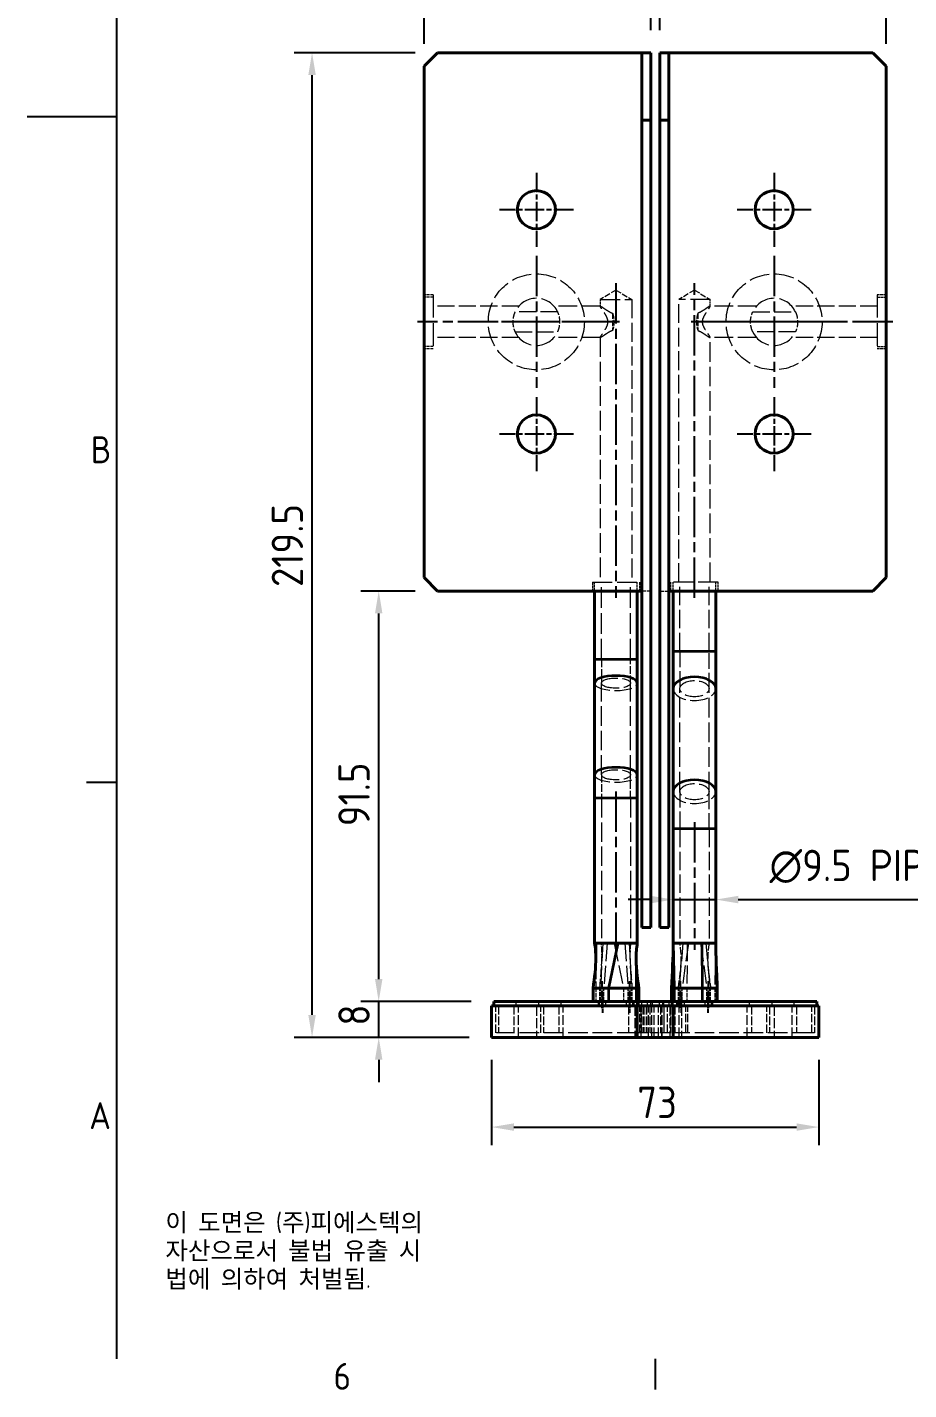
# Model space of a CAD drawing. Header units: millimetres. Extents: x 0 to 840, y 0 to 594.
# Drawn here: x 0 to 196.5, y 13.1 to 316.9 of the extents above; entities that cross this region are included whole.
import ezdxf

# ---------------------------------------------------------------- set-up
doc = ezdxf.new("R2010")
doc.units = ezdxf.units.MM
doc.header["$LTSCALE"] = 2
doc.linetypes.add('CHAIN', pattern=[0.3543, 0.2362, -0.0295, 0.0591, -0.0295])
doc.linetypes.add('DASHED', pattern=[0.2067, 0.1654, -0.0413])
doc.layers.get('0').update_dxf_attribs({"color": 3, "lineweight": 25})
for name, color, linetype, lineweight in [('가려진 것(ISO)', 2, 'DASHED', 18), ('가려진 좁은 것(ISO)', 2, 'DASHED', 18), ('가시적인 것(ISO)', 3, 'Continuous', 40), ('가시적인 좁은 것(ISO)', 3, 'Continuous', 35), ('경계(ISO)', 7, 'Continuous', 25), ('기호(ISO)', 5, 'Continuous', 25), ('중심 표식(ISO)', 1, 'Continuous', 25), ('중심선(ISO)', 1, 'Continuous', 25), ('치수(ISO)', 2, 'Continuous', 25)]:
    doc.layers.add(name, color=color, linetype=linetype, lineweight=lineweight)
doc.styles.add('문자 텍스트_PSTEK_POSCO', font='isocp.shx')
doc.styles.add('치수 텍스트_PSTEK_POSCO', font='isocp.shx')
doc.dimstyles.new('치수_PSTEK_POSCO', dxfattribs={"dimscale": 2, "dimtxt": 3.5, "dimasz": 2.5, "dimexe": 2, "dimexo": 2.5, "dimgap": 1, "dimtad": 1, "dimrnd": 1e-08, "dimdsep": 46, "dimtxsty": '치수 텍스트_PSTEK_POSCO', "dimcen": 0.09, "dimdle": 10, "dimclrd": 7, "dimclre": 7, "dimclrt": 2, "dimadec": 1, "dimazin": 2, "dimtfac": 1, "dimtmove": 0, "dimatfit": 3, "dimfxl": 0, "dimtolj": 1, "dimlwd": -1, "dimlwe": -1, "dimarcsym": 0})

# ---------------------------------------------------------------- blocks, each defined once
blk = doc.blocks.new('경계 Default Border')
at = {"layer": '경계(ISO)'}
for p, q in [((10, 74.25), (6.6, 74.25)), ((70, 10), (70, 6.6))]:
    blk.add_line(p, q, dxfattribs=at)
at = {"layer": '경계(ISO)', "flags": 128}
for points in [[(10, 10), (10, 287)], [(0, 148.5), (10, 148.5)]]:
    blk.add_lwpolyline(points, dxfattribs=at)
at = {"layer": '경계(ISO)', "color": 2, "char_height": 3, "attachment_point": 7, "style": '문자 텍스트_PSTEK_POSCO'}
for s, insert in [('B', (7.08, 109.85)), ('A', (6.91, 35.62)), ('6', (34.14, 6.57))]:
    blk.add_mtext(s, dxfattribs=dict(at, insert=insert))
blk = doc.blocks.new('*D22')
at = {"layer": 'Defpoints', "color": 0}
for p in [(63.49, 311.2), (91.49, 311.2), (103.49, 91.7)]:
    blk.add_point(p, dxfattribs=at)
at = {"layer": '치수(ISO)', "color": 7}
for p, q in [((86.49, 311.2), (59.49, 311.2)), ((63.49, 96.7), (63.49, 306.2)), ((98.49, 91.7), (59.49, 91.7))]:
    blk.add_line(p, q, dxfattribs=at)
for points in [[(62.66, 306.2), (64.33, 306.2), (63.49, 311.2)], [(62.66, 96.7), (64.33, 96.7), (63.49, 91.7)]]:
    blk.add_solid(points, dxfattribs=at)
at = {"layer": '치수(ISO)', "color": 2, "insert": (57.99, 192.1), "char_height": 7, "attachment_point": 4, "rotation": 90, "style": '치수 텍스트_PSTEK_POSCO'}
blk.add_mtext('\\A1;219.5', dxfattribs=at)
blk = doc.blocks.new('*D23')
at = {"layer": 'Defpoints', "color": 0}
for p in [(78.35, 99.7), (103.99, 99.7), (103.49, 91.7)]:
    blk.add_point(p, dxfattribs=at)
at = {"layer": '치수(ISO)', "color": 7}
for p, q in [((78.35, 104.7), (78.35, 109.7)), ((98.99, 99.7), (74.35, 99.7)), ((78.35, 91.7), (78.35, 99.7)), ((98.49, 91.7), (74.35, 91.7)), ((78.35, 86.7), (78.35, 81.7))]:
    blk.add_line(p, q, dxfattribs=at)
for points in [[(77.52, 104.7), (79.18, 104.7), (78.35, 99.7)], [(77.52, 86.7), (79.18, 86.7), (78.35, 91.7)]]:
    blk.add_solid(points, dxfattribs=at)
at = {"layer": '치수(ISO)', "color": 2, "insert": (72.85, 94.3), "char_height": 7, "attachment_point": 4, "rotation": 90, "style": '치수 텍스트_PSTEK_POSCO'}
blk.add_mtext('\\A1;8', dxfattribs=at)
blk = doc.blocks.new('*D24')
at = {"layer": 'Defpoints', "color": 0}
for p in [(78.35, 191.2), (91.49, 191.2), (103.99, 99.7)]:
    blk.add_point(p, dxfattribs=at)
at = {"layer": '치수(ISO)', "color": 7}
for p, q in [((86.49, 191.2), (74.35, 191.2)), ((78.35, 104.7), (78.35, 186.2)), ((98.99, 99.7), (74.35, 99.7))]:
    blk.add_line(p, q, dxfattribs=at)
for points in [[(77.52, 186.2), (79.18, 186.2), (78.35, 191.2)], [(77.52, 104.7), (79.18, 104.7), (78.35, 99.7)]]:
    blk.add_solid(points, dxfattribs=at)
at = {"layer": '치수(ISO)', "color": 2, "insert": (72.85, 138.76), "char_height": 7, "attachment_point": 4, "rotation": 90, "style": '치수 텍스트_PSTEK_POSCO'}
blk.add_mtext('\\A1;91.5', dxfattribs=at)
blk = doc.blocks.new('*D25')
at = {"layer": 'Defpoints', "color": 0}
for p in [(103.49, 91.7), (176.49, 91.7), (176.49, 71.7)]:
    blk.add_point(p, dxfattribs=at)
at = {"layer": '치수(ISO)', "color": 7}
for p, q in [((103.49, 86.7), (103.49, 67.7)), ((176.49, 86.7), (176.49, 67.7)), ((108.49, 71.7), (171.49, 71.7))]:
    blk.add_line(p, q, dxfattribs=at)
for points in [[(108.49, 72.53), (108.49, 70.87), (103.49, 71.7)], [(171.49, 72.53), (171.49, 70.87), (176.49, 71.7)]]:
    blk.add_solid(points, dxfattribs=at)
at = {"layer": '치수(ISO)', "color": 2, "insert": (136, 77.2), "char_height": 7, "attachment_point": 4, "style": '치수 텍스트_PSTEK_POSCO'}
blk.add_mtext('\\A1;73', dxfattribs=at)
blk = doc.blocks.new('*D26')
at = {"layer": 'Defpoints', "color": 0}
for p in [(140.99, 326.08), (138.99, 311.2), (140.99, 311.2)]:
    blk.add_point(p, dxfattribs=at)
at = {"layer": '치수(ISO)', "color": 7}
for p, q in [((138.99, 316.2), (138.99, 330.08)), ((140.99, 316.2), (140.99, 330.08)), ((133.99, 326.08), (128.99, 326.08)), ((138.99, 326.08), (140.99, 326.08)), ((145.99, 326.08), (150.99, 326.08))]:
    blk.add_line(p, q, dxfattribs=at)
for points in [[(133.99, 326.92), (133.99, 325.25), (138.99, 326.08)], [(145.99, 326.92), (145.99, 325.25), (140.99, 326.08)]]:
    blk.add_solid(points, dxfattribs=at)
at = {"layer": '치수(ISO)', "color": 2, "insert": (138.29, 331.58), "char_height": 7, "attachment_point": 4, "style": '치수 텍스트_PSTEK_POSCO'}
blk.add_mtext('\\A1;2', dxfattribs=at)
blk = doc.blocks.new('*D27')
at = {"layer": 'Defpoints', "color": 0}
for p in [(191.49, 343.1), (88.49, 308.2), (191.49, 308.2)]:
    blk.add_point(p, dxfattribs=at)
at = {"layer": '치수(ISO)', "color": 7}
for p, q in [((88.49, 313.2), (88.49, 347.1)), ((191.49, 313.2), (191.49, 347.1)), ((93.49, 343.1), (186.49, 343.1))]:
    blk.add_line(p, q, dxfattribs=at)
for points in [[(93.49, 343.93), (93.49, 342.26), (88.49, 343.1)], [(186.49, 343.93), (186.49, 342.26), (191.49, 343.1)]]:
    blk.add_solid(points, dxfattribs=at)
at = {"layer": '치수(ISO)', "color": 2, "insert": (134.25, 348.6), "char_height": 7, "attachment_point": 4, "style": '치수 텍스트_PSTEK_POSCO'}
blk.add_mtext('\\A1;103', dxfattribs=at)
blk = doc.blocks.new('*D29')
at = {"layer": 'Defpoints', "color": 0}
for p in [(143.99, 128.92), (153.49, 128.92), (143.99, 122.41)]:
    blk.add_point(p, dxfattribs=at)
at = {"layer": '치수(ISO)', "color": 7}
for p, q in [((138.99, 122.41), (133.99, 122.41)), ((143.99, 122.41), (153.49, 122.41)), ((158.49, 122.41), (238.52, 122.41))]:
    blk.add_line(p, q, dxfattribs=at)
for points in [[(138.99, 123.25), (138.99, 121.58), (143.99, 122.41)], [(158.49, 123.25), (158.49, 121.58), (153.49, 122.41)]]:
    blk.add_solid(points, dxfattribs=at)
at = {"layer": '치수(ISO)', "color": 2, "insert": (165.49, 129.68), "char_height": 7, "attachment_point": 4, "style": '치수 텍스트_PSTEK_POSCO'}
blk.add_mtext('\\A1;\\fAIGDT|b0|i0;\\H7.0000;n\\fisocp|b0|i0;\\H7.0000;9.5 PIPE(t=1.5)', dxfattribs=at)

msp = doc.modelspace()

# ---------------------------------------------------------------- linework, layer by layer
at = {"layer": '가려진 것(ISO)', "ltscale": 3.888545}
for p, q in [((131.242, 258.303), (127.742, 256.2)), ((131.242, 258.303), (134.742, 256.2)), ((148.742, 258.303), (145.242, 256.2)), ((148.742, 258.303), (152.242, 256.2))]:
    msp.add_line(p, q, dxfattribs=at)
at = {"layer": '가려진 것(ISO)', "ltscale": 1.904597}
for p, q in [((90.492, 257.2), (88.492, 257.2)), ((90.492, 256.7), (88.492, 256.7)), ((191.492, 257.2), (189.492, 257.2)), ((189.492, 256.7), (191.492, 256.7)), ((90.492, 245.7), (88.492, 245.7)), ((90.492, 245.2), (88.492, 245.2)), ((189.492, 245.7), (191.492, 245.7)), ((191.492, 245.2), (189.492, 245.2)), ((125.992, 193.2), (125.992, 191.2)), ((126.492, 191.2), (126.492, 193.2)), ((135.992, 191.2), (135.992, 193.2)), ((136.492, 193.2), (136.492, 191.2)), ((143.492, 191.2), (143.492, 193.2)), ((143.992, 191.2), (143.992, 193.2)), ((153.492, 191.2), (153.492, 193.2)), ((153.992, 191.2), (153.992, 193.2))]:
    msp.add_line(p, q, dxfattribs=at)
at = {"layer": '가려진 것(ISO)', "ltscale": 15.198803}
for p, q in [((90.492, 257.2), (90.492, 245.2)), ((189.492, 257.2), (189.492, 245.2))]:
    msp.add_line(p, q, dxfattribs=at)
at = {"layer": '가려진 것(ISO)', "ltscale": 13.298953}
for p, q in [((127.742, 256.2), (134.742, 256.2)), ((152.242, 256.2), (145.242, 256.2)), ((125.992, 193.2), (136.492, 193.2)), ((153.992, 193.2), (143.492, 193.2))]:
    msp.add_line(p, q, dxfattribs=at)
at = {"layer": '가려진 것(ISO)', "ltscale": 1.46261}
for p, q in [((127.742, 256.2), (127.742, 254.664)), ((152.242, 254.664), (152.242, 256.2))]:
    msp.add_line(p, q, dxfattribs=at)
at = {"layer": '가려진 것(ISO)', "ltscale": 12.699565}
for p, q in [((134.742, 256.2), (134.742, 193.2)), ((145.242, 193.2), (145.242, 256.2))]:
    msp.add_line(p, q, dxfattribs=at)
at = {"layer": '가려진 것(ISO)', "ltscale": 11.542623}
for p, q in [((109.579, 254.7), (90.492, 254.7)), ((189.492, 254.7), (170.405, 254.7)), ((109.579, 247.7), (90.492, 247.7)), ((189.492, 247.7), (170.405, 247.7))]:
    msp.add_line(p, q, dxfattribs=at)
at = {"layer": '가려진 것(ISO)', "ltscale": 11.500263}
for p, q in [((118.247, 253.427), (108.738, 253.427)), ((161.738, 253.427), (171.247, 253.427)), ((108.738, 248.973), (118.247, 248.973)), ((171.247, 248.973), (161.738, 248.973))]:
    msp.add_line(p, q, dxfattribs=at)
at = {"layer": '가려진 것(ISO)', "ltscale": 12.545693}
for p, q in [((127.778, 254.7), (117.405, 254.7)), ((162.579, 254.7), (152.206, 254.7)), ((127.778, 247.7), (117.405, 247.7)), ((162.579, 247.7), (152.206, 247.7))]:
    msp.add_line(p, q, dxfattribs=at)
at = {"layer": '가려진 것(ISO)', "ltscale": 3.897329}
for p, q in [((130.492, 253.132), (130.492, 249.268)), ((149.492, 253.132), (149.492, 249.268))]:
    msp.add_line(p, q, dxfattribs=at)
at = {"layer": '가려진 것(ISO)', "ltscale": 13.192041}
for p, q in [((127.742, 247.736), (127.742, 193.2)), ((152.242, 193.2), (152.242, 247.736))]:
    msp.add_line(p, q, dxfattribs=at)
at = {"layer": '가려진 것(ISO)', "ltscale": 13.946651}
for p, q in [((127.992, 175.903), (127.992, 193.2)), ((134.492, 175.903), (134.492, 193.2))]:
    msp.add_line(p, q, dxfattribs=at)
at = {"layer": '가려진 것(ISO)', "ltscale": 12.476913}
for p, q in [((145.492, 177.726), (145.492, 193.2)), ((151.992, 177.726), (151.992, 193.2))]:
    msp.add_line(p, q, dxfattribs=at)
at = {"layer": '가려진 것(ISO)', "ltscale": 2.693548}
for p, q in [((138.992, 191.2), (136.992, 191.2)), ((140.992, 191.2), (142.992, 191.2))]:
    msp.add_line(p, q, dxfattribs=at)
at = {"layer": '가려진 것(ISO)', "ltscale": 10.633321}
for p, q in [((145.492, 177.726), (145.492, 169.429)), ((151.992, 169.429), (151.992, 177.726)), ((145.492, 146.471), (145.492, 138.174)), ((151.992, 138.174), (151.992, 146.471))]:
    msp.add_line(p, q, dxfattribs=at)
at = {"layer": '가려진 것(ISO)', "ltscale": 5.094299}
for p, q in [((127.992, 175.903), (127.992, 170.667)), ((134.492, 170.667), (134.492, 175.903)), ((127.992, 150.233), (127.992, 144.997)), ((134.492, 144.997), (134.492, 150.233))]:
    msp.add_line(p, q, dxfattribs=at)
at = {"layer": '가려진 것(ISO)', "ltscale": 13.186625}
for p, q in [((127.992, 150.233), (127.992, 170.667)), ((134.492, 150.233), (134.492, 170.667))]:
    msp.add_line(p, q, dxfattribs=at)
at = {"layer": '가려진 것(ISO)', "ltscale": 13.332373}
for p, q in [((145.492, 146.471), (145.492, 169.429)), ((151.992, 146.471), (151.992, 169.429))]:
    msp.add_line(p, q, dxfattribs=at)
at = {"layer": '가려진 것(ISO)', "ltscale": 13.020738}
for p, q in [((127.992, 144.997), (127.992, 112.7)), ((134.492, 144.997), (134.492, 112.7))]:
    msp.add_line(p, q, dxfattribs=at)
at = {"layer": '가려진 것(ISO)', "ltscale": 12.324078}
for p, q in [((145.492, 138.174), (145.492, 112.7)), ((151.992, 138.174), (151.992, 112.7))]:
    msp.add_line(p, q, dxfattribs=at)
at = {"layer": '가려진 것(ISO)', "ltscale": 2.856945}
for p, q in [((127.649, 99.7), (127.649, 102.7)), ((134.836, 99.7), (134.836, 102.7)), ((145.149, 99.7), (145.149, 102.7)), ((152.336, 99.7), (152.336, 102.7))]:
    msp.add_line(p, q, dxfattribs=at)
at = {"layer": '가려진 것(ISO)', "ltscale": 5.71399}
for p, q in [((104.492, 92.7), (104.492, 98.7)), ((108.492, 98.7), (108.492, 92.7)), ((114.492, 92.7), (114.492, 98.7)), ((118.492, 98.7), (118.492, 92.7)), ((137.484, 98.7), (137.484, 92.7)), ((138.071, 98.7), (138.071, 92.7)), ((138.821, 98.7), (138.821, 92.7)), ((141.164, 98.7), (141.164, 92.7)), ((141.914, 98.7), (141.914, 92.7)), ((143.815, 98.7), (143.815, 92.7)), ((161.492, 98.7), (161.492, 92.7)), ((165.492, 98.7), (165.492, 92.7)), ((171.492, 98.7), (171.492, 92.7)), ((175.492, 98.7), (175.492, 92.7))]:
    msp.add_line(p, q, dxfattribs=at)
at = {"layer": '가려진 것(ISO)', "ltscale": 0.952248}
for p, q in [((108.992, 98.7), (108.992, 99.7)), ((113.992, 99.7), (113.992, 98.7)), ((118.992, 98.7), (118.992, 99.7)), ((127.236, 99.7), (127.236, 98.7)), ((135.246, 99.7), (135.246, 98.7)), ((135.837, 99.7), (135.837, 98.7)), ((136.957, 99.7), (136.957, 98.7)), ((138.278, 98.7), (138.278, 99.7)), ((139.028, 98.7), (139.028, 99.7)), ((139.373, 98.7), (139.373, 99.7)), ((140.957, 98.7), (140.957, 99.7)), ((141.707, 98.7), (141.707, 99.7)), ((141.926, 98.7), (141.926, 99.7)), ((143.028, 99.7), (143.028, 98.7)), ((144.744, 99.7), (144.744, 98.7)), ((145.367, 98.7), (145.367, 99.7)), ((145.461, 99.7), (145.461, 98.7)), ((152.754, 99.7), (152.754, 98.7)), ((160.992, 98.7), (160.992, 99.7)), ((165.992, 99.7), (165.992, 98.7)), ((170.992, 98.7), (170.992, 99.7))]:
    msp.add_line(p, q, dxfattribs=at)
at = {"layer": '가려진 것(ISO)', "ltscale": 6.666338}
for p, q in [((109.492, 91.7), (109.492, 98.7)), ((113.492, 98.7), (113.492, 91.7)), ((119.492, 91.7), (119.492, 98.7)), ((135.484, 98.7), (135.484, 91.7)), ((136.75, 98.7), (136.75, 91.7)), ((138.485, 91.7), (138.485, 98.7)), ((139.235, 91.7), (139.235, 98.7)), ((139.726, 91.7), (139.726, 98.7)), ((140.75, 91.7), (140.75, 98.7)), ((141.5, 91.7), (141.5, 98.7)), ((141.572, 91.7), (141.572, 98.7)), ((143.235, 98.7), (143.235, 91.7)), ((145.367, 91.7), (145.367, 98.7)), ((145.815, 98.7), (145.815, 91.7)), ((160.492, 91.7), (160.492, 98.7)), ((166.492, 98.7), (166.492, 91.7)), ((170.492, 91.7), (170.492, 98.7))]:
    msp.add_line(p, q, dxfattribs=at)
at = {"layer": '가려진 것(ISO)', "ltscale": 1.495845}
for p, q in [((105.078, 92.7), (104.492, 92.7)), ((137.242, 92.7), (135.828, 92.7)), ((144.157, 92.7), (142.742, 92.7)), ((175.492, 92.7), (174.907, 92.7))]:
    msp.add_line(p, q, dxfattribs=at)
at = {"layer": '가려진 것(ISO)', "ltscale": 13.14921}
for p, q in [((135.828, 92.7), (105.078, 92.7)), ((174.907, 92.7), (144.157, 92.7))]:
    msp.add_line(p, q, dxfattribs=at)
at = {"layer": '가려진 것(ISO)', "ltscale": 5.237816}
msp.add_line((142.742, 92.7), (137.242, 92.7), dxfattribs=at)
at = {"layer": '가려진 것(ISO)', "ltscale": 13.552266}
for centre in [(113.492, 251.2), (166.492, 251.2)]:
    msp.add_circle(centre, 10.7, dxfattribs=at)
at = {"layer": '가려진 것(ISO)', "ltscale": 14.384877}
for centre, start, end in [((113.492, 251.2), 25.10071, 154.89929), ((166.492, 251.2), 25.10071, 154.89929), ((113.492, 251.2), 205.10071, 334.89929), ((166.492, 251.2), 205.10071, 334.89929)]:
    msp.add_arc(centre, 5.25, start, end, dxfattribs=at)
at = {"layer": '가려진 것(ISO)', "ltscale": 4.71801}
for points, knots in [([(108.738, 253.427), (108.62, 253.173), (108.507, 252.879), (108.306, 252.131), (108.242, 251.655), (108.242, 250.745), (108.306, 250.269), (108.507, 249.52), (108.62, 249.227), (108.738, 248.973)], [-0.78730507, -0.78730507, -0.78730507, -0.78730507, -0.6858655, -0.6858655, -0.54930005, -0.54930005, -0.4127346, -0.4127346, -0.31129503, -0.31129503, -0.31129503, -0.31129503]), ([(118.246, 248.973), (118.365, 249.227), (118.477, 249.52), (118.678, 250.269), (118.742, 250.745), (118.742, 251.655), (118.678, 252.131), (118.477, 252.879), (118.365, 253.173), (118.246, 253.427)], [0.31129503, 0.31129503, 0.31129503, 0.31129503, 0.4127346, 0.4127346, 0.54930005, 0.54930005, 0.6858655, 0.6858655, 0.78730507, 0.78730507, 0.78730507, 0.78730507]), ([(161.738, 248.973), (161.62, 249.227), (161.507, 249.52), (161.306, 250.269), (161.242, 250.745), (161.242, 251.655), (161.306, 252.131), (161.507, 252.879), (161.62, 253.173), (161.738, 253.427)], [0.31129503, 0.31129503, 0.31129503, 0.31129503, 0.4127346, 0.4127346, 0.54930005, 0.54930005, 0.6858655, 0.6858655, 0.78730507, 0.78730507, 0.78730507, 0.78730507]), ([(171.246, 253.427), (171.365, 253.173), (171.477, 252.879), (171.678, 252.131), (171.742, 251.655), (171.742, 250.745), (171.678, 250.269), (171.477, 249.52), (171.365, 249.227), (171.246, 248.973)], [-0.78730507, -0.78730507, -0.78730507, -0.78730507, -0.6858655, -0.6858655, -0.54930005, -0.54930005, -0.4127346, -0.4127346, -0.31129503, -0.31129503, -0.31129503, -0.31129503])]:
    msp.add_open_spline(points, degree=3, knots=knots, dxfattribs=at)
at = {"layer": '가려진 것(ISO)', "ltscale": 12.575512}
for points in [[(130.492, 249.268), (130.36, 249.225), (130.231, 249.172), (129.748, 248.948), (129.419, 248.743), (128.967, 248.447), (128.788, 248.324), (128.463, 248.101), (128.318, 248.001), (128.029, 247.811), (127.887, 247.725), (127.735, 247.685), (127.725, 247.73), (127.817, 247.932), (127.931, 248.108), (128.239, 248.56), (128.432, 248.836), (128.796, 249.395), (128.999, 249.721), (129.324, 250.429), (129.44, 250.813), (129.44, 251.587), (129.324, 251.971), (128.999, 252.679), (128.796, 253.005), (128.432, 253.563), (128.239, 253.839), (127.931, 254.292), (127.817, 254.467), (127.725, 254.67), (127.735, 254.715), (127.887, 254.674), (128.029, 254.589), (128.318, 254.398), (128.463, 254.298), (128.788, 254.075), (128.967, 253.953), (129.419, 253.657), (129.748, 253.451), (130.231, 253.228), (130.36, 253.175), (130.492, 253.132)], [(149.492, 249.268), (149.624, 249.225), (149.753, 249.172), (150.236, 248.948), (150.566, 248.743), (151.018, 248.447), (151.197, 248.324), (151.521, 248.101), (151.666, 248.001), (151.955, 247.811), (152.098, 247.725), (152.25, 247.685), (152.259, 247.73), (152.168, 247.932), (152.054, 248.108), (151.746, 248.56), (151.552, 248.836), (151.188, 249.395), (150.986, 249.721), (150.661, 250.429), (150.545, 250.813), (150.545, 251.587), (150.661, 251.971), (150.986, 252.679), (151.188, 253.005), (151.552, 253.563), (151.746, 253.839), (152.054, 254.292), (152.168, 254.467), (152.259, 254.67), (152.25, 254.715), (152.098, 254.674), (151.955, 254.589), (151.666, 254.398), (151.521, 254.298), (151.197, 254.075), (151.018, 253.953), (150.566, 253.657), (150.236, 253.451), (149.753, 253.228), (149.624, 253.175), (149.492, 253.132)]]:
    msp.add_open_spline(points, degree=3, knots=[2.2231885, 2.2231885, 2.2231885, 2.2231885, 2.2645353, 2.2645353, 2.3820939, 2.3820939, 2.4560178, 2.4560178, 2.5299416, 2.5299416, 2.6400742, 2.6400742, 2.7502068, 2.7502068, 2.8692167, 2.8692167, 2.9882267, 2.9882267, 3.1043459, 3.1043459, 3.2204651, 3.2204651, 3.3365844, 3.3365844, 3.4527036, 3.4527036, 3.5717135, 3.5717135, 3.6907235, 3.6907235, 3.8008561, 3.8008561, 3.9109887, 3.9109887, 3.9849125, 3.9849125, 4.0588364, 4.0588364, 4.1763949, 4.1763949, 4.2177418, 4.2177418, 4.2177418, 4.2177418], dxfattribs=at)
at = {"layer": '가려진 것(ISO)', "ltscale": 3.743146}
for points in [[(130.492, 253.132), (130.504, 253.093), (130.515, 253.054), (130.7, 252.407), (130.809, 251.783), (130.809, 250.617), (130.7, 249.993), (130.515, 249.346), (130.504, 249.307), (130.492, 249.268)], [(149.492, 253.132), (149.481, 253.093), (149.469, 253.054), (149.284, 252.407), (149.176, 251.783), (149.176, 250.617), (149.284, 249.993), (149.469, 249.346), (149.481, 249.307), (149.492, 249.268)]]:
    msp.add_open_spline(points, degree=3, knots=[1.70090628, 1.70090628, 1.70090628, 1.70090628, 1.71212717, 1.71212717, 1.88708792, 1.88708792, 2.06204866, 2.06204866, 2.07326955, 2.07326955, 2.07326955, 2.07326955], dxfattribs=at)
at = {"layer": '가려진 것(ISO)', "ltscale": 3.958615}
msp.add_open_spline([(128.108, 109.001), (128.127, 109.373), (128.131, 109.761), (128.114, 110.979), (128.062, 111.836), (127.992, 112.7)], degree=3, knots=[0, 0, 0, 0, 0.13481836, 0.13481836, 0.4154182, 0.4154182, 0.4154182, 0.4154182], dxfattribs=at)
at = {"layer": '가려진 것(ISO)', "ltscale": 3.959095}
msp.add_open_spline([(134.492, 112.7), (134.389, 111.422), (134.319, 110.145), (134.376, 109.001)], degree=3, dxfattribs=at)
at = {"layer": '가려진 것(ISO)', "ltscale": 4.966777}
msp.add_open_spline([(145.768, 108.083), (145.783, 108.249), (145.793, 108.421), (145.814, 109.131), (145.792, 109.708), (145.694, 111.078), (145.601, 111.886), (145.492, 112.7)], degree=3, knots=[0, 0, 0, 0, 0.06483295, 0.06483295, 0.26014631, 0.26014631, 0.52106376, 0.52106376, 0.52106376, 0.52106376], dxfattribs=at)
at = {"layer": '가려진 것(ISO)', "ltscale": 4.966956}
msp.add_open_spline([(151.992, 112.7), (151.885, 111.9), (151.794, 111.104), (151.679, 109.54), (151.657, 108.755), (151.716, 108.083)], degree=3, knots=[0, 0, 0, 0, 0.25661988, 0.25661988, 0.52048141, 0.52048141, 0.52048141, 0.52048141], dxfattribs=at)
at = {"layer": '가려진 것(ISO)', "ltscale": 6.13159}
msp.add_open_spline([(127.649, 102.7), (127.823, 104.809), (128.006, 106.933), (128.108, 109.001)], degree=3, dxfattribs=at)
at = {"layer": '가려진 것(ISO)', "ltscale": 6.131111}
msp.add_open_spline([(134.376, 109.001), (134.455, 107.419), (134.585, 105.798), (134.755, 103.69), (134.795, 103.195), (134.836, 102.7)], degree=3, knots=[0, 0, 0, 0, 0.49254215, 0.49254215, 0.64357766, 0.64357766, 0.64357766, 0.64357766], dxfattribs=at)
at = {"layer": '가려진 것(ISO)', "ltscale": 5.212843}
for points in [[(145.149, 102.7), (145.379, 104.497), (145.612, 106.302), (145.768, 108.083)], [(151.716, 108.083), (151.873, 106.302), (152.106, 104.497), (152.336, 102.7)]]:
    msp.add_open_spline(points, degree=3, dxfattribs=at)
at = {"layer": '가려진 좁은 것(ISO)', "ltscale": 12.223671}
for p, q in [((128.292, 112.7), (127.795, 102.7)), ((134.193, 112.7), (134.689, 102.7)), ((147.379, 112.7), (146.002, 102.7)), ((150.106, 112.7), (151.482, 102.7))]:
    msp.add_line(p, q, dxfattribs=at)
at = {"layer": '가려진 좁은 것(ISO)', "ltscale": 12.17514}
for p, q in [((129.25, 112.7), (128.502, 102.7)), ((133.234, 112.7), (133.982, 102.7)), ((146.174, 112.7), (145.295, 102.7)), ((151.31, 112.7), (152.189, 102.7))]:
    msp.add_line(p, q, dxfattribs=at)
at = {"layer": '가려진 좁은 것(ISO)', "ltscale": 12.360609}
for p, q in [((130.826, 112.7), (132.922, 102.7)), ((153.474, 112.7), (153.25, 102.7))]:
    msp.add_line(p, q, dxfattribs=at)
at = {"layer": '가려진 좁은 것(ISO)', "ltscale": 3.069171}
msp.add_line((135.712, 112.7), (135.724, 109.477), dxfattribs=at)
at = {"layer": '가려진 좁은 것(ISO)', "ltscale": 12.095213}
msp.add_line((147.133, 112.7), (147.063, 102.7), dxfattribs=at)
at = {"layer": '가려진 좁은 것(ISO)', "ltscale": 6.454419}
msp.add_line((126.761, 109.477), (126.735, 102.7), dxfattribs=at)
at = {"layer": '가려진 좁은 것(ISO)', "ltscale": 2.856945}
for p, q in [((126.735, 102.7), (126.735, 99.7)), ((127.795, 99.7), (127.795, 102.7)), ((128.502, 99.7), (128.502, 102.7)), ((132.922, 102.7), (132.922, 99.7)), ((133.982, 99.7), (133.982, 102.7)), ((134.689, 99.7), (134.689, 102.7)), ((145.295, 99.7), (145.295, 102.7)), ((146.002, 99.7), (146.002, 102.7)), ((147.063, 102.7), (147.063, 99.7)), ((151.482, 99.7), (151.482, 102.7)), ((152.189, 99.7), (152.189, 102.7)), ((153.25, 102.7), (153.25, 99.7))]:
    msp.add_line(p, q, dxfattribs=at)
at = {"layer": '가려진 좁은 것(ISO)', "ltscale": 5.71399}
for p, q in [((105.078, 98.7), (105.078, 92.7)), ((115.078, 98.7), (115.078, 92.7)), ((134.069, 98.7), (134.069, 92.7)), ((135.828, 92.7), (135.828, 98.7)), ((136.578, 92.7), (136.578, 98.7)), ((136.898, 92.7), (136.898, 98.7)), ((137.242, 98.7), (137.242, 92.7)), ((137.992, 98.7), (137.992, 92.7)), ((141.992, 92.7), (141.992, 98.7)), ((142.742, 92.7), (142.742, 98.7)), ((143.407, 98.7), (143.407, 92.7)), ((143.953, 98.7), (143.953, 92.7)), ((144.157, 98.7), (144.157, 92.7)), ((144.4, 98.7), (144.4, 92.7)), ((146.782, 92.7), (146.782, 98.7)), ((147.229, 92.7), (147.229, 98.7)), ((164.907, 92.7), (164.907, 98.7)), ((174.907, 92.7), (174.907, 98.7))]:
    msp.add_line(p, q, dxfattribs=at)
at = {"layer": '가려진 좁은 것(ISO)', "ltscale": 0.952248}
for p, q in [((127.529, 99.7), (127.529, 98.7)), ((128.943, 99.7), (128.943, 98.7)), ((133.539, 99.7), (133.539, 98.7)), ((134.953, 99.7), (134.953, 98.7)), ((145.037, 99.7), (145.037, 98.7)), ((146.451, 99.7), (146.451, 98.7)), ((151.047, 99.7), (151.047, 98.7)), ((152.461, 99.7), (152.461, 98.7))]:
    msp.add_line(p, q, dxfattribs=at)
at = {"layer": '가려진 좁은 것(ISO)', "ltscale": 12.032386}
for centre, ratio in [((131.242, 170.667), 0.349109), ((148.742, 169.429), 0.5531234), ((131.242, 150.233), 0.349109), ((148.742, 146.471), 0.5531234)]:
    msp.add_ellipse(centre, major_axis=(4.75, 0), ratio=ratio, start_param=3.1415927, end_param=6.2831853, dxfattribs=at)
at = {"layer": '가려진 좁은 것(ISO)', "ltscale": 12.349028}
for centre, ratio in [((131.242, 170.667), 0.349109), ((148.742, 169.429), 0.5531234), ((131.242, 150.233), 0.349109), ((148.742, 146.471), 0.5531234)]:
    msp.add_ellipse(centre, major_axis=(-3.25, 0), ratio=ratio, dxfattribs=at)
at = {"layer": '가시적인 것(ISO)'}
for p, q in [((88.492, 308.2), (91.492, 311.2)), ((136.992, 311.2), (91.492, 311.2)), ((136.992, 311.2), (138.992, 311.2)), ((136.992, 296.2), (136.992, 311.2)), ((138.992, 311.2), (138.992, 296.2)), ((142.992, 311.2), (140.992, 311.2)), ((140.992, 311.2), (140.992, 296.2)), ((142.992, 311.2), (188.492, 311.2)), ((142.992, 296.2), (142.992, 311.2)), ((191.492, 308.2), (188.492, 311.2)), ((88.492, 194.2), (88.492, 308.2)), ((191.492, 194.2), (191.492, 308.2)), ((136.992, 296.2), (138.992, 296.2)), ((136.992, 116.2), (136.992, 296.2)), ((138.992, 296.2), (138.992, 116.2)), ((142.992, 296.2), (140.992, 296.2)), ((140.992, 296.2), (140.992, 116.2)), ((142.992, 116.2), (142.992, 296.2)), ((91.492, 191.2), (88.492, 194.2)), ((188.492, 191.2), (191.492, 194.2)), ((136.992, 191.2), (91.492, 191.2)), ((126.492, 175.903), (126.492, 191.2)), ((135.992, 175.903), (135.992, 191.2)), ((142.992, 191.2), (188.492, 191.2)), ((143.992, 177.726), (143.992, 191.2)), ((153.492, 177.726), (153.492, 191.2)), ((143.992, 177.726), (143.992, 169.429)), ((153.492, 169.429), (153.492, 177.726)), ((126.492, 175.903), (126.492, 170.667)), ((135.992, 170.667), (135.992, 175.903)), ((126.492, 150.233), (126.492, 170.667)), ((135.992, 150.233), (135.992, 170.667)), ((143.992, 146.471), (143.992, 169.429)), ((153.492, 146.471), (153.492, 169.429)), ((126.492, 150.233), (126.492, 144.997)), ((135.992, 144.997), (135.992, 150.233)), ((143.992, 146.471), (143.992, 138.174)), ((153.492, 138.174), (153.492, 146.471)), ((126.492, 112.7), (126.492, 144.997)), ((135.992, 112.7), (135.992, 144.997)), ((143.992, 112.7), (143.992, 138.174)), ((153.492, 112.7), (153.492, 138.174)), ((138.992, 116.2), (136.992, 116.2)), ((140.992, 116.2), (142.992, 116.2)), ((126.492, 112.7), (126.752, 112.7)), ((126.773, 112.7), (131.265, 112.7)), ((131.265, 112.7), (131.659, 112.7)), ((131.659, 112.7), (135.992, 112.7)), ((143.992, 112.7), (144.011, 112.7)), ((143.992, 112.7), (143.992, 112.7)), ((144.011, 112.7), (150.29, 112.7)), ((150.351, 112.7), (153.492, 112.7)), ((126.149, 102.7), (128.522, 102.7)), ((126.149, 102.7), (126.149, 99.7)), ((128.522, 102.7), (129.563, 102.7)), ((135.75, 102.7), (129.563, 102.7)), ((135.767, 102.7), (136.336, 102.7)), ((136.336, 102.7), (136.336, 99.7)), ((143.649, 102.7), (143.684, 102.7)), ((143.649, 102.7), (143.649, 99.7)), ((143.684, 102.7), (144.235, 102.7)), ((150.422, 102.7), (144.235, 102.7)), ((150.439, 102.7), (153.836, 102.7)), ((153.836, 102.7), (153.836, 99.7)), ((103.492, 98.7), (103.492, 91.7)), ((103.492, 98.7), (136, 98.7)), ((103.992, 99.7), (103.992, 98.7)), ((103.992, 99.7), (136.207, 99.7)), ((136, 98.7), (136, 91.7)), ((136, 98.7), (143.985, 98.7)), ((136.207, 99.7), (136.207, 98.7)), ((136.207, 99.7), (143.778, 99.7)), ((143.778, 99.7), (143.778, 98.7)), ((143.778, 99.7), (175.992, 99.7)), ((143.985, 98.7), (143.985, 91.7)), ((143.985, 98.7), (176.492, 98.7)), ((175.992, 99.7), (175.992, 98.7)), ((176.492, 98.7), (176.492, 91.7)), ((103.492, 91.7), (136, 91.7)), ((136, 91.7), (143.985, 91.7)), ((143.985, 91.7), (176.492, 91.7))]:
    msp.add_line(p, q, dxfattribs=at)
for centre in [(113.492, 276.2), (166.492, 276.2), (113.492, 226.2), (166.492, 226.2)]:
    msp.add_circle(centre, 4.25, dxfattribs=at)
for points, knots in [([(126.761, 109.477), (126.764, 110.261), (126.692, 111.119), (126.558, 112.223), (126.526, 112.461), (126.492, 112.7)], [0, 0, 0, 0, 0.28506885, 0.28506885, 0.36265591, 0.36265591, 0.36265591, 0.36265591]), ([(153.492, 112.7), (153.497, 110.644), (153.581, 108.454), (153.724, 105.085), (153.779, 103.894), (153.836, 102.7)], [0, 0, 0, 0, 0.6790892, 0.6790892, 1.0480613, 1.0480613, 1.0480613, 1.0480613]), ([(135.724, 109.477), (135.729, 108.205), (135.838, 106.87), (136.084, 104.598), (136.205, 103.649), (136.336, 102.7)], [0, 0, 0, 0, 0.40711456, 0.40711456, 0.69708653, 0.69708653, 0.69708653, 0.69708653])]:
    msp.add_open_spline(points, degree=3, knots=knots, dxfattribs=at)
for points in [[(135.992, 112.7), (135.835, 111.584), (135.72, 110.473), (135.724, 109.477)], [(143.649, 102.7), (143.811, 106.088), (143.985, 109.529), (143.992, 112.7)], [(126.149, 102.7), (126.463, 104.977), (126.752, 107.303), (126.761, 109.477)]]:
    msp.add_open_spline(points, degree=3, dxfattribs=at)
at = {"layer": '가시적인 좁은 것(ISO)'}
for p, q in [((153.492, 177.726), (143.992, 177.726)), ((135.992, 175.903), (126.492, 175.903)), ((135.992, 144.997), (126.492, 144.997)), ((153.492, 138.174), (143.992, 138.174)), ((126.752, 112.7), (126.773, 112.7)), ((126.773, 112.7), (126.761, 109.477)), ((131.659, 112.7), (129.563, 102.7)), ((144.011, 112.7), (144.235, 102.7)), ((150.29, 112.7), (150.351, 112.7)), ((150.351, 112.7), (150.422, 102.7)), ((135.724, 109.477), (135.75, 102.7)), ((129.563, 102.7), (129.563, 99.7)), ((135.75, 102.7), (135.767, 102.7)), ((135.75, 102.7), (135.75, 99.7)), ((144.235, 102.7), (144.235, 99.7)), ((150.422, 102.7), (150.439, 102.7)), ((150.422, 102.7), (150.422, 99.7))]:
    msp.add_line(p, q, dxfattribs=at)
for centre, ratio in [((131.242, 170.667), 0.349109), ((148.742, 169.429), 0.5531234), ((131.242, 150.233), 0.349109), ((148.742, 146.471), 0.5531234)]:
    msp.add_ellipse(centre, major_axis=(-4.75, 0), ratio=ratio, start_param=3.1415927, end_param=6.2831853, dxfattribs=at)
at = {"layer": '중심 표식(ISO)', "linetype": 'CHAIN', "ltscale": 9.167361}
for p, q in [((113.492, 284.45), (113.492, 267.95)), ((166.492, 284.45), (166.492, 267.95)), ((121.742, 276.2), (105.242, 276.2)), ((174.742, 276.2), (158.242, 276.2)), ((113.492, 234.45), (113.492, 217.95)), ((166.492, 234.45), (166.492, 217.95)), ((121.742, 226.2), (105.242, 226.2)), ((174.742, 226.2), (158.242, 226.2))]:
    msp.add_line(p, q, dxfattribs=at)
at = {"layer": '중심 표식(ISO)', "linetype": 'CHAIN', "ltscale": 19.051651}
for p, q in [((113.492, 265.9), (113.492, 236.5)), ((166.492, 265.9), (166.492, 236.5)), ((128.192, 251.2), (98.792, 251.2)), ((181.192, 251.2), (151.792, 251.2))]:
    msp.add_line(p, q, dxfattribs=at)
at = {"layer": '중심선(ISO)', "linetype": 'CHAIN', "ltscale": 19.051651}
for p, q in [((131.242, 259.803), (131.242, 189.7)), ((148.742, 189.7), (148.742, 259.803)), ((131.992, 251.2), (86.992, 251.2)), ((192.992, 251.2), (147.992, 251.2)), ((131.242, 146.497), (131.242, 111.2)), ((148.742, 139.674), (148.742, 111.2))]:
    msp.add_line(p, q, dxfattribs=at)
at = {"layer": '중심선(ISO)', "linetype": 'CHAIN', "ltscale": 3.333522}
for p, q in [((128.149, 98.2), (128.149, 104.2)), ((134.336, 98.2), (134.336, 104.2)), ((145.649, 98.2), (145.649, 104.2)), ((151.836, 98.2), (151.836, 104.2))]:
    msp.add_line(p, q, dxfattribs=at)
at = {"layer": '중심선(ISO)', "linetype": 'CHAIN', "ltscale": 2.222315}
for p, q in [((128.236, 101.2), (128.236, 97.2)), ((134.246, 101.2), (134.246, 97.2)), ((145.744, 101.2), (145.744, 97.2)), ((151.754, 101.2), (151.754, 97.2))]:
    msp.add_line(p, q, dxfattribs=at)

# ---------------------------------------------------------------- block references
at = {"xscale": 2, "yscale": 2, "zscale": 2}
msp.add_blockref('경계 Default Border', (0, 0), dxfattribs=at)

# ---------------------------------------------------------------- texts
at = {"layer": '기호(ISO)', "color": 7, "insert": (30.789, 52.457), "char_height": 4, "width": 102.48028, "attachment_point": 1, "line_spacing_factor": 0.944221, "style": '문자 텍스트_PSTEK_POSCO'}
msp.add_mtext('{이 도면은 (주)피에스텍의\\P자산으로서 불법 유출 시 \\P법에 의하여 처벌됨.}', dxfattribs=at)

# ---------------------------------------------------------------- dimensions: what is measured, and where the dimension line sits
at = {"layer": '치수(ISO)', "color": 7}
dim = msp.add_linear_dim(base=(191.492, 343.098), p1=(88.492, 308.2), p2=(191.492, 308.2), dimstyle='치수_PSTEK_POSCO', override={"dimdec": 2, "dimtp": 0, "dimtm": 0, "dimtdec": 2, "dimtofl": 0, "dimatfit": 1}, dxfattribs=at)
dim.commit()
dim.dimension.update_dxf_attribs({"geometry": '*D27', "text_midpoint": (139.992, 343.098), "dimtype": 160})
for base, p1, p2, angle, override, picture, middle in [((140.992, 326.083), (138.992, 311.2), (140.992, 311.2), 180, {"dimdec": 2, "dimtp": 0, "dimtm": 0, "dimtdec": 2, "dimtofl": 1, "dimatfit": 1}, '*D26', (139.992, 326.083)), ((63.492, 311.2), (103.492, 91.7), (91.492, 311.2), 270, {"dimdec": 2, "dimtp": 0, "dimtm": 0, "dimtdec": 2, "dimtofl": 0, "dimatfit": 1}, '*D22', (63.492, 201.45)), ((78.351, 191.2), (103.992, 99.7), (91.492, 191.2), 270, {"dimdec": 2, "dimtp": 0, "dimtm": 0, "dimtdec": 2, "dimtofl": 0, "dimatfit": 1}, '*D24', (78.351, 145.7)), ((78.351, 99.7), (103.492, 91.7), (103.992, 99.7), 270, {"dimdec": 2, "dimtp": 0, "dimtm": 0, "dimtdec": 2, "dimtofl": 1, "dimatfit": 1}, '*D23', (78.351, 95.7)), ((176.492, 71.7), (103.492, 91.7), (176.492, 91.7), 180, {"dimdec": 2, "dimtp": 0, "dimtm": 0, "dimtdec": 2, "dimtofl": 0, "dimatfit": 1}, '*D25', (139.992, 71.7))]:
    dim = msp.add_linear_dim(base=base, p1=p1, p2=p2, angle=angle, dimstyle='치수_PSTEK_POSCO', override=override, dxfattribs=at)
    dim.commit()
    dim.dimension.update_dxf_attribs({"geometry": picture, "text_midpoint": middle, "dimtype": 160})
dim = msp.add_linear_dim(base=(143.992, 122.414), p1=(153.492, 128.918), p2=(143.992, 128.918), text='\\fAIGDT|b0|i0;\\H7.0000;n\\fisocp|b0|i0;\\H7.0000;<> PIPE(t=1.5)', dimstyle='치수_PSTEK_POSCO', override={"dimdec": 2, "dimse1": 1, "dimse2": 1, "dimtp": 0, "dimtm": 0, "dimtdec": 2, "dimtofl": 1, "dimatfit": 1}, dxfattribs=at)
dim.commit()
dim.dimension.update_dxf_attribs({"geometry": '*D29', "text_midpoint": (201.005, 122.414), "dimtype": 160})

doc.saveas('drawing.dxf')
